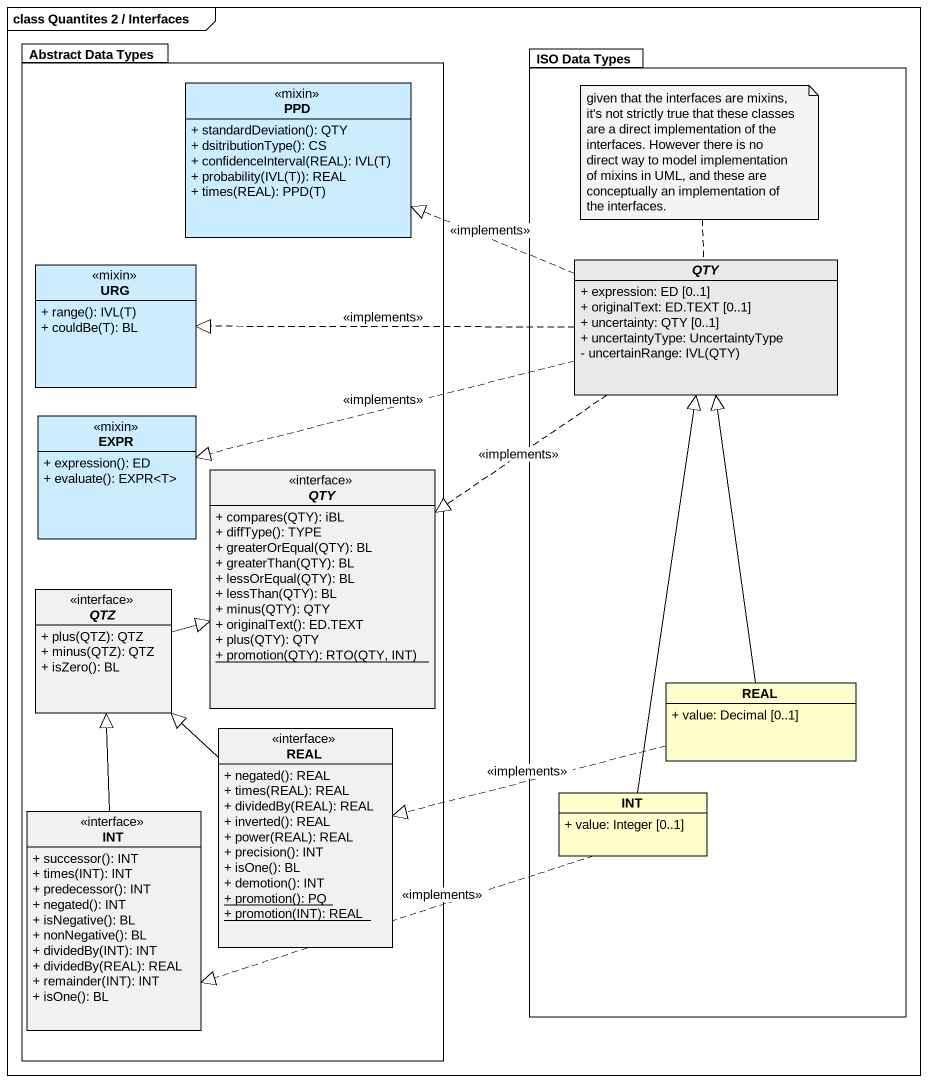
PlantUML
@startuml
mainframe class Quantites 2 / Interfaces
hide circle
hide empty members
skinparam classAttributeIconSize 0
package "Abstract Data Types" as Abstract_Data_Types #FFFFFF {
  class PPD <<mixin>> #CCECFF {
    + standardDeviation(): QTY
    + dsitributionType(): CS
    + confidenceInterval(REAL): IVL(T)
    + probability(IVL(T)): REAL
    + times(REAL): PPD(T)
  }
  class URG <<mixin>> #CCECFF {
    + range(): IVL(T)
    + couldBe(T): BL
  }
  class EXPR <<mixin>> #CCECFF {
    + expression(): ED
    + evaluate(): EXPR<T>
  }
  abstract class "QTY" as QTY_2 <<interface>> #F1F1F1 {
    + compares(QTY): iBL
    + diffType(): TYPE
    + greaterOrEqual(QTY): BL
    + greaterThan(QTY): BL
    + lessOrEqual(QTY): BL
    + lessThan(QTY): BL
    + minus(QTY): QTY
    + originalText(): ED.TEXT
    + plus(QTY): QTY
    {static} + promotion(QTY): RTO(QTY, INT)
  }
  abstract class QTZ <<interface>> #F1F1F1 {
    + plus(QTZ): QTZ
    + minus(QTZ): QTZ
    + isZero(): BL
  }
  class "REAL" as REAL_2 <<interface>> #F1F1F1 {
    + negated(): REAL
    + times(REAL): REAL
    + dividedBy(REAL): REAL
    + inverted(): REAL
    + power(REAL): REAL
    + precision(): INT
    + isOne(): BL
    + demotion(): INT
    {static} + promotion(): PQ
    {static} + promotion(INT): REAL
  }
  class INT <<interface>> #F1F1F1 {
    + successor(): INT
    + times(INT): INT
    + predecessor(): INT
    + negated(): INT
    + isNegative(): BL
    + nonNegative(): BL
    + dividedBy(INT): INT
    + dividedBy(REAL): REAL
    + remainder(INT): INT
    + isOne(): BL
  }
}
package "ISO Data Types" as ISO_Data_Types #FFFFFF {
  abstract class QTY #E9E9E9 {
    + expression: ED [0..1]
    + originalText: ED.TEXT [0..1]
    + uncertainty: QTY [0..1]
    + uncertaintyType: UncertaintyType
    {field} - uncertainRange: IVL(QTY)
  }
  class REAL {
    + value: Decimal [0..1]
  }
  class "INT" as INT_2 {
    + value: Integer [0..1]
  }
}
QTY .left.|> PPD : <<implements>>
QTY .left.|> URG : <<implements>>
QTY .left.|> EXPR : <<implements>>
QTY ..|> QTY_2 : <<implements>>
QTZ -right-|> QTY_2
REAL -up-|> QTY
REAL .left.|> REAL_2 : <<implements>>
REAL_2 -up-|> QTZ
INT -up-|> QTZ
INT_2 -up-|> QTY
INT_2 .left.|> INT : <<implements>>
note top of QTY : given that the interfaces are mixins, it's not strictly true that these classes are a direct implementation of the interfaces. However there is no direct way to model implementation of mixins in UML, and these are conceptually an implementation of the interfaces.
@enduml
